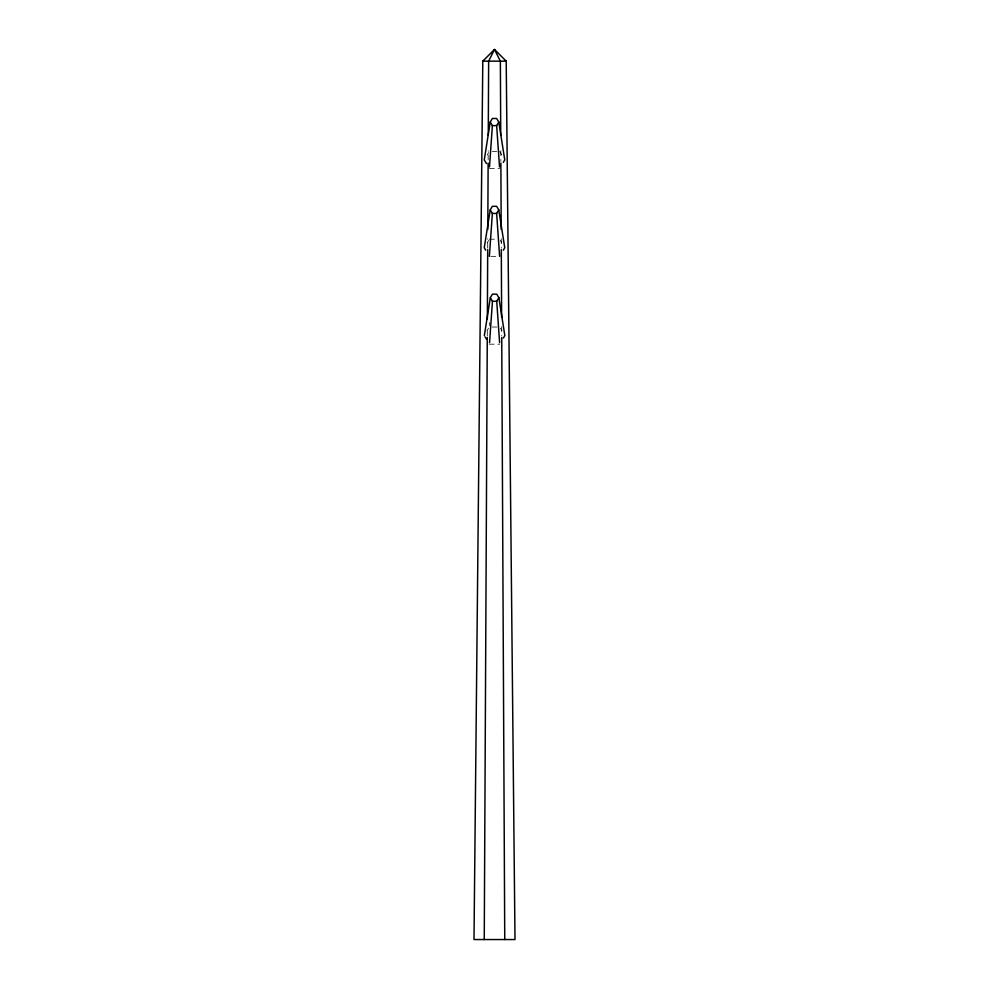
<?xml version="1.0" encoding="UTF-8"?>
<svg xmlns="http://www.w3.org/2000/svg" width="989" height="989" viewBox="0 0 989 989"><rect width="100%" height="100%" fill="white"/><g stroke="black" fill="none" stroke-linecap="round" stroke-linejoin="round"><path stroke-width="0.74" stroke-dasharray="4.95 3.71" d="M487.268 335.951L487.305 328.224M487.713 247.955L487.762 238.695M488.146 159.958L488.195 150.699M489.332 325.542L489.604 322.55M487.169 155.038L488.653 152.59M487.181 242.874L488.653 240.426M487.008 330.709L488.467 328.261M492.287 151.366L496.713 151.366M489.37 168.513L499.63 168.513M489.37 239.202L496.701 239.202M490.841 256.349L498.159 256.349M492.126 327.038L499.445 327.038M489.196 344.172L499.705 344.184M499.618 151.366L501.831 155.038M500.347 240.426L501.819 242.874M500.446 328.261L501.905 330.709M500.805 150.699L500.854 161.504M501.238 238.695L501.287 247.955M501.683 326.679L501.732 335.951"/><path stroke-width="1.48" d="M484.251 939.55L487.268 337.496M487.354 318.965L487.701 249.5M487.8 229.436L488.133 163.049M488.269 135.258L488.64 61.157L494.5 49.45L506.207 61.157L514.997 939.55L474.003 939.55L482.793 61.157L494.5 49.45L500.36 61.157L500.731 135.258M489.493 166.98L492.374 125.628L490.235 122.043L492.374 118.47L496.651 118.47L498.79 122.043L504.761 159.934L503.29 162.381M489.37 256.349L492.361 213.451L490.223 209.878L492.361 206.305L496.639 206.305L498.777 209.878L504.749 247.769L503.277 250.217M489.567 342.651L492.448 301.286L490.309 297.714L492.448 294.141L496.725 294.141L498.864 297.714L504.835 335.605L503.364 338.053M490.235 122.043L484.264 159.934L486.464 163.605M490.223 209.878L484.251 247.769L485.71 250.217M484.338 335.605L490.309 297.714M499.532 166.98L496.651 125.628L498.79 122.043M499.618 256.349L496.639 213.451L498.777 209.878M499.606 342.651L496.725 301.286L498.864 297.714M482.793 61.157L506.207 61.157M492.374 125.628L496.651 125.628M492.361 213.451L496.639 213.451M492.448 301.286L496.725 301.286M485.067 336.829L486.539 339.276M500.867 163.049L501.2 229.436M501.299 249.5L501.633 317.42M501.732 337.496L504.749 939.55"/></g></svg>
